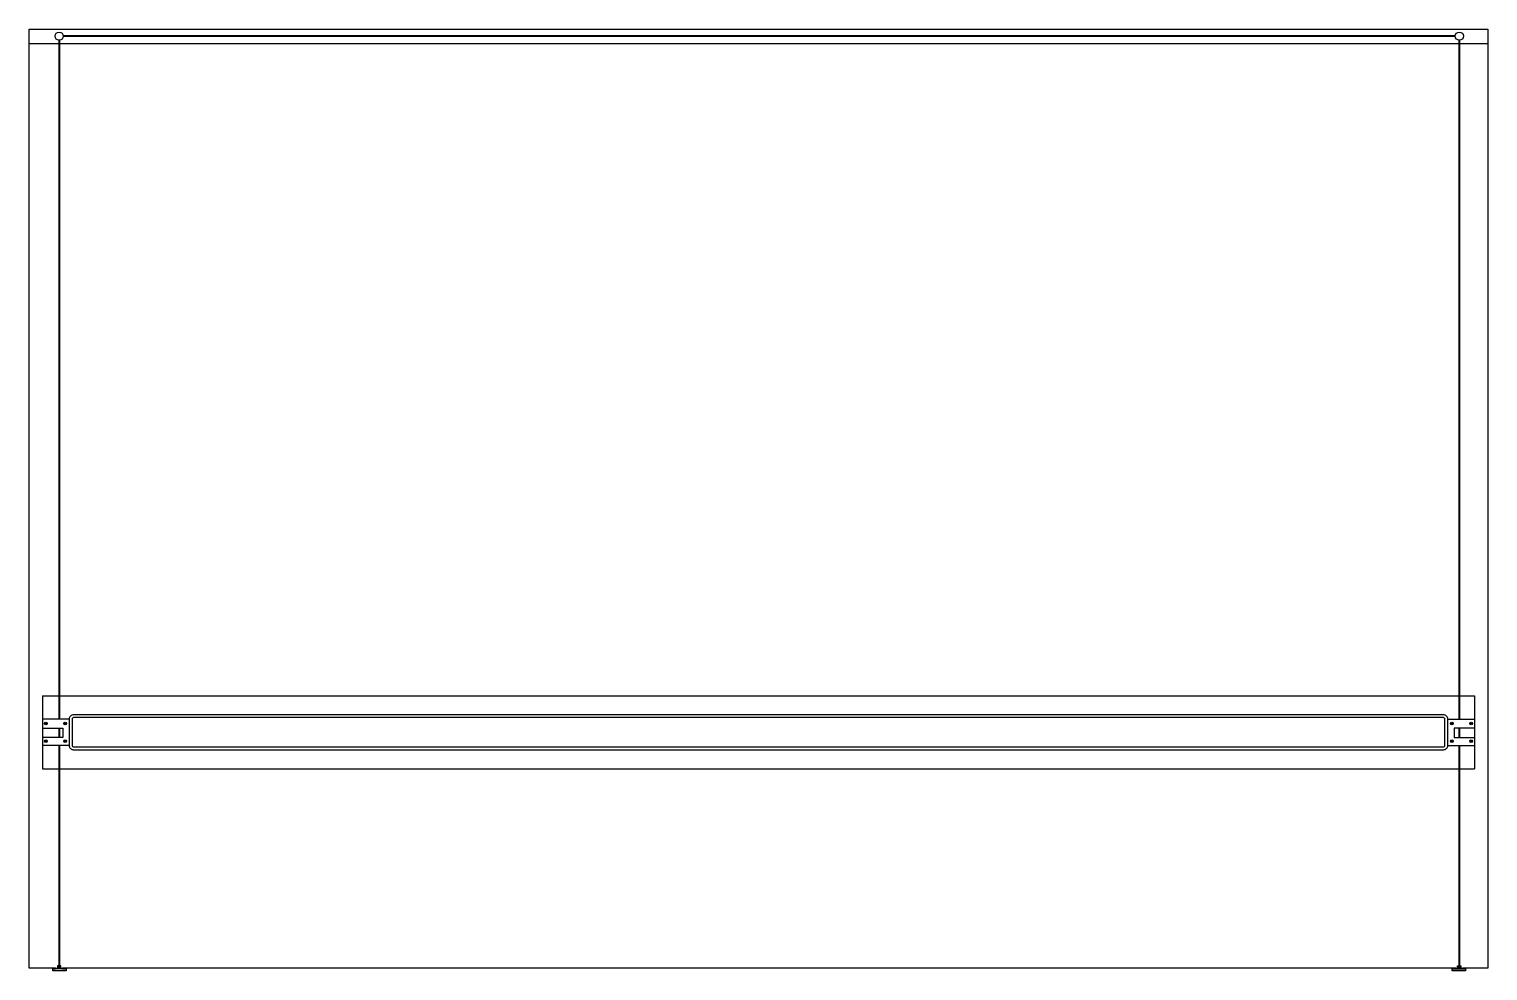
# Model space of a CAD drawing. Extents: x 15.58 to 16.58, y 8 to 8.65.
import ezdxf

# ---------------------------------------------------------------- set-up
doc = ezdxf.new("R2010")
doc.units = 0
doc.header["$MEASUREMENT"] = 0
doc.layers.add('MOBIL', color=2, linetype='CONTINUOUS')
doc.layers.add('MOBIL-I', color=1, linetype='CONTINUOUS')

msp = doc.modelspace()

# ---------------------------------------------------------------- linework, layer by layer
at = {"layer": 'MOBIL'}
msp.add_lwpolyline([(15.5778, 8.0048), (15.5778, 8.6488), (16.5778, 8.6488), (16.5778, 8.0048), (16.5608, 8.0048), (16.5608, 8.0044), (16.5626, 8.0044), (16.5626, 8.0029), (16.5534, 8.0029), (16.5534, 8.0044), (16.5559, 8.0044), (16.5559, 8.0048), (15.6007, 8.0048), (15.6007, 8.0044), (15.6032, 8.0044), (15.6032, 8.0029), (15.594, 8.0029), (15.594, 8.0044), (15.5958, 8.0044), (15.5958, 8.0048)], close=True, dxfattribs=at)
at = {"layer": 'MOBIL-I'}
for p, q in [((15.5981, 8.6412), (15.5981, 8.1756)), ((15.5986, 8.6412), (15.5986, 8.1756)), ((15.6011, 8.6445), (16.5555, 8.6445)), ((15.6012, 8.644), (16.5555, 8.644)), ((16.558, 8.6412), (16.558, 8.1756)), ((16.5585, 8.6412), (16.5585, 8.1756)), ((16.5778, 8.6388), (15.5778, 8.6388)), ((15.5869, 8.1916), (15.5869, 8.1416)), ((15.5869, 8.1916), (16.5688, 8.1916)), ((16.5688, 8.1916), (16.5688, 8.1416)), ((15.6053, 8.1756), (15.5869, 8.1756)), ((15.5902, 8.1727), (15.5883, 8.1727)), ((15.5884, 8.1726), (15.5902, 8.1726)), ((15.6034, 8.1727), (15.6016, 8.1727)), ((15.6016, 8.1726), (15.6034, 8.1726)), ((16.5504, 8.1756), (16.5688, 8.1756)), ((16.5523, 8.1727), (16.5541, 8.1727)), ((16.5541, 8.1726), (16.5523, 8.1726)), ((16.5655, 8.1727), (16.5673, 8.1727)), ((16.5673, 8.1726), (16.5655, 8.1726)), ((15.5869, 8.1694), (15.601, 8.1694)), ((15.601, 8.163), (15.5869, 8.163)), ((15.5902, 8.1605), (15.5883, 8.1605)), ((15.5884, 8.1606), (15.5902, 8.1606)), ((15.5981, 8.1694), (15.5981, 8.163)), ((15.5986, 8.1694), (15.5986, 8.163)), ((15.601, 8.1694), (15.601, 8.163)), ((15.6016, 8.1606), (15.6034, 8.1606)), ((15.6034, 8.1605), (15.6016, 8.1605)), ((16.5541, 8.1606), (16.5523, 8.1606)), ((16.5523, 8.1605), (16.5541, 8.1605)), ((16.5547, 8.1694), (16.5547, 8.163)), ((16.5688, 8.1694), (16.5547, 8.1694)), ((16.5547, 8.163), (16.5688, 8.163)), ((16.558, 8.1694), (16.558, 8.163)), ((16.5585, 8.1694), (16.5585, 8.163)), ((16.5673, 8.1606), (16.5655, 8.1606)), ((16.5655, 8.1605), (16.5673, 8.1605)), ((15.6053, 8.1576), (15.5869, 8.1576)), ((15.5981, 8.1576), (15.5981, 8.0064)), ((15.5986, 8.1576), (15.5986, 8.0064)), ((16.5504, 8.1576), (16.5688, 8.1576)), ((16.558, 8.1576), (16.558, 8.0064)), ((16.5585, 8.1576), (16.5585, 8.0064)), ((15.5869, 8.1416), (16.5688, 8.1416)), ((15.5958, 8.0048), (15.6007, 8.0048)), ((15.6007, 8.0044), (15.5958, 8.0044)), ((15.5996, 8.0064), (15.5973, 8.0064)), ((15.5973, 8.0064), (15.5973, 8.0048)), ((15.599, 8.0056), (15.5979, 8.0056)), ((15.5979, 8.0055), (15.599, 8.0055)), ((15.5996, 8.0048), (15.5996, 8.0064)), ((16.5559, 8.0048), (16.5608, 8.0048)), ((16.5559, 8.0044), (16.5608, 8.0044)), ((16.557, 8.0064), (16.5593, 8.0064)), ((16.557, 8.0048), (16.557, 8.0064)), ((16.5577, 8.0056), (16.5587, 8.0056)), ((16.5587, 8.0055), (16.5577, 8.0055)), ((16.5593, 8.0064), (16.5593, 8.0048))]:
    msp.add_line(p, q, dxfattribs=at)
for points in [[(15.6083, 8.1786, 0.414214), (15.6053, 8.1756), (15.6053, 8.1576, 0.414214), (15.6083, 8.1546), (16.5474, 8.1546, 0.414214), (16.5504, 8.1576), (16.5504, 8.1756, 0.414214), (16.5474, 8.1786)], [(15.6083, 8.1766, 0.414214), (15.6073, 8.1756), (15.6073, 8.1576, 0.414214), (15.6083, 8.1566), (16.5474, 8.1566, 0.414214), (16.5484, 8.1576), (16.5484, 8.1756, 0.414214), (16.5474, 8.1766)]]:
    msp.add_lwpolyline(points, format="xyb", close=True, dxfattribs=at)
for centre, radius in [((15.5984, 8.644), 0.00281), ((16.5583, 8.644), 0.00281), ((15.5893, 8.1726), 0.000904), ((15.6025, 8.1726), 0.000904), ((16.5532, 8.1726), 0.000904), ((16.5664, 8.1726), 0.000904), ((15.5893, 8.1605), 0.000904), ((15.6025, 8.1605), 0.000904), ((16.5532, 8.1605), 0.000904), ((16.5664, 8.1605), 0.000904), ((15.5984, 8.0055), 0.00054), ((16.5582, 8.0055), 0.00054)]:
    msp.add_circle(centre, radius, dxfattribs=at)

doc.saveas('drawing.dxf')
